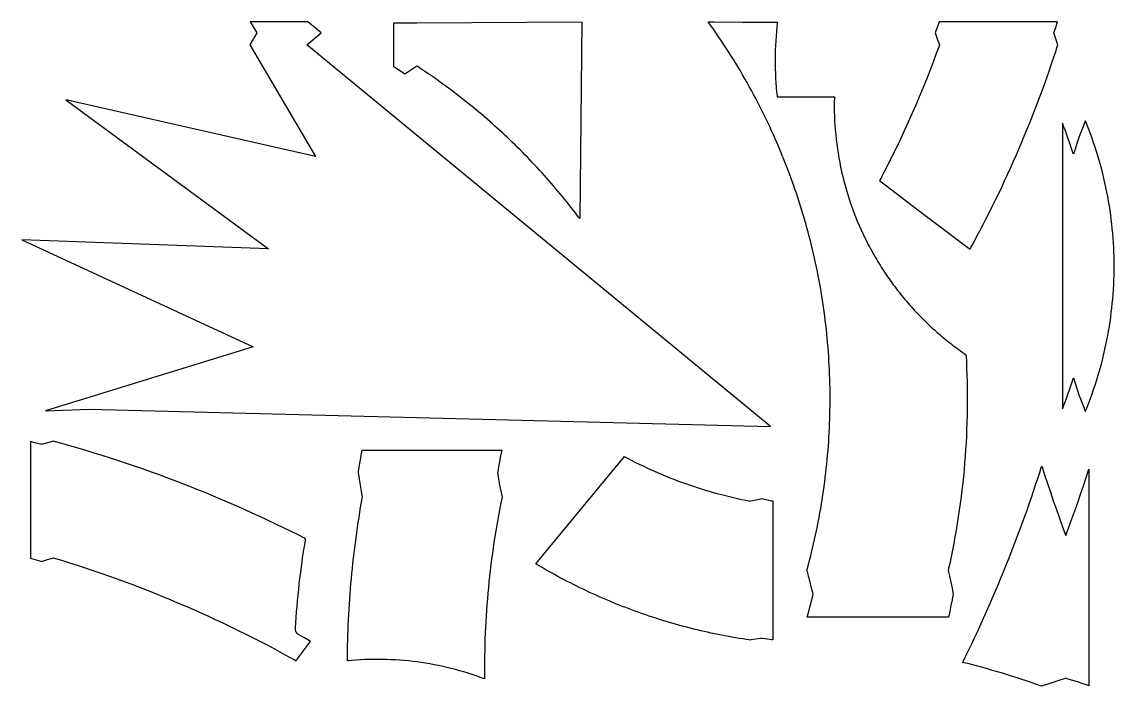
# Model space of a CAD drawing. Extents: x 0 to 1082, y 0 to 2376.
# Drawn here: x 2 to 1033, y 0 to 627 of the extents above; entities that cross this region are included whole.
import ezdxf

# ---------------------------------------------------------------- set-up
doc = ezdxf.new("R2010")
doc.units = 0
doc.header["$MEASUREMENT"] = 0
doc.layers.get('0').update_dxf_attribs({"true_color": 0xffffff})

msp = doc.modelspace()

# ---------------------------------------------------------------- linework, layer by layer
at = {"color": 0}
for p, q in [((217.95, 627.363), (224.079, 616.969)), ((272.367, 627.363), (217.95, 627.363)), ((284.987, 616.969), (272.367, 627.363)), ((353.407, 626.494), (363.915, 626.549)), ((353.407, 584.871), (353.407, 626.494)), ((363.857, 626.549), (375.246, 626.489)), ((363.915, 626.549), (363.857, 626.549)), ((375.246, 626.489), (375.25, 626.489)), ((375.25, 626.489), (530.849, 627.297)), ((530.849, 627.297), (528.842, 441.649)), ((530.849, 627.297), (530.849, 627.297)), ((650.814, 626.39), (650.189, 627.254)), ((650.189, 627.254), (655.632, 627.242)), ((652.674, 623.786), (650.814, 626.39)), ((655.132, 620.301), (652.674, 623.786)), ((657.565, 616.801), (655.132, 620.301)), ((655.632, 627.242), (682.847, 627.15)), ((682.847, 627.15), (710.061, 627.026)), ((710.061, 627.026), (715.504, 626.996)), ((715.011, 622.604), (714.581, 618.207)), ((715.374, 625.899), (715.011, 622.604)), ((715.504, 626.996), (715.374, 625.899)), ((866.226, 622.161), (864.632, 617.833)), ((867.801, 626.494), (866.226, 622.161)), ((868.114, 627.363), (867.801, 626.494)), ((979.878, 627.363), (868.114, 627.363)), ((976.772, 617.833), (978.194, 622.161)), ((978.194, 622.161), (979.6, 626.496)), ((979.6, 626.496), (979.878, 627.363)), ((224.079, 616.969), (217.393, 605.631)), ((271.219, 605.631), (284.987, 616.969)), ((659.972, 613.285), (657.565, 616.801)), ((662.356, 609.754), (659.972, 613.285)), ((664.711, 606.207), (662.356, 609.754)), ((713.91, 609.4), (713.671, 604.992)), ((714.214, 613.806), (713.91, 609.4)), ((714.581, 618.207), (714.214, 613.806)), ((864.632, 617.833), (864.311, 616.969)), ((864.311, 616.969), (864.661, 616.026)), ((864.661, 616.026), (866.399, 611.306)), ((866.399, 611.306), (868.114, 606.578)), ((976.485, 616.969), (976.772, 617.833)), ((976.799, 616.026), (976.485, 616.969)), ((978.349, 611.306), (976.799, 616.026)), ((979.878, 606.576), (978.349, 611.306)), ((217.393, 605.631), (279.517, 500.275)), ((708.793, 245.275), (271.219, 605.631)), ((667.043, 602.644), (664.711, 606.207)), ((669.347, 599.067), (667.043, 602.644)), ((671.628, 595.474), (669.347, 599.067)), ((713.493, 600.581), (713.381, 596.168)), ((713.671, 604.992), (713.493, 600.581)), ((867.714, 603.567), (865.458, 597.39)), ((868.453, 605.631), (867.714, 603.567)), ((868.114, 606.578), (868.453, 605.631)), ((976.097, 593.126), (978.157, 599.372)), ((978.157, 599.372), (979.679, 604.064)), ((979.679, 604.064), (980.181, 605.631)), ((980.181, 605.631), (979.878, 606.576)), ((673.881, 591.867), (671.628, 595.474)), ((676.11, 588.244), (673.881, 591.867)), ((678.311, 584.608), (676.11, 588.244)), ((713.381, 596.168), (713.331, 591.754)), ((713.331, 591.754), (713.344, 587.342)), ((862.392, 589.179), (859.251, 580.996)), ((865.458, 597.39), (862.392, 589.179)), ((974, 586.894), (976.097, 593.126)), ((354.285, 584.294), (353.407, 584.871)), ((358.65, 581.392), (354.285, 584.294)), ((362.992, 578.451), (358.65, 581.392)), ((363.857, 577.858), (362.992, 578.451)), ((364.799, 578.506), (363.857, 577.858)), ((369.532, 581.706), (364.799, 578.506)), ((374.293, 584.864), (369.532, 581.706)), ((375.25, 585.489), (374.293, 584.864)), ((375.943, 585.036), (375.25, 585.489)), ((378.018, 583.669), (375.943, 585.036)), ((380.775, 581.835), (378.018, 583.669)), ((383.522, 579.986), (380.775, 581.835)), ((386.258, 578.122), (383.522, 579.986)), ((388.983, 576.244), (386.258, 578.122)), ((680.488, 580.958), (678.311, 584.608)), ((682.637, 577.293), (680.488, 580.958)), ((713.344, 587.342), (713.421, 582.928)), ((713.421, 582.928), (713.563, 578.515)), ((713.563, 578.515), (713.765, 574.106)), ((859.251, 580.996), (856.039, 572.842)), ((969.692, 574.469), (971.864, 580.675)), ((971.864, 580.675), (974, 586.894)), ((391.697, 574.353), (388.983, 576.244)), ((394.401, 572.446), (391.697, 574.353)), ((397.094, 570.525), (394.401, 572.446)), ((399.776, 568.59), (397.094, 570.525)), ((402.447, 566.64), (399.776, 568.59)), ((684.761, 573.614), (682.637, 577.293)), ((686.858, 569.919), (684.761, 573.614)), ((688.931, 566.213), (686.858, 569.919)), ((713.765, 574.106), (714.033, 569.697)), ((714.033, 569.697), (714.364, 565.293)), ((856.039, 572.842), (852.756, 564.717)), ((965.236, 562.101), (967.483, 568.279)), ((967.483, 568.279), (969.692, 574.469)), ((405.107, 564.678), (402.447, 566.64)), ((407.756, 562.7), (405.107, 564.678)), ((410.393, 560.708), (407.756, 562.7)), ((413.018, 558.701), (410.393, 560.708)), ((415.633, 556.682), (413.018, 558.701)), ((690.975, 562.492), (688.931, 566.213)), ((692.994, 558.758), (690.975, 562.492)), ((694.986, 555.01), (692.994, 558.758)), ((714.364, 565.293), (714.758, 560.893)), ((714.758, 560.893), (715.094, 557.594)), ((715.094, 557.594), (715.217, 556.496)), ((852.756, 564.717), (849.399, 556.622)), ((962.953, 555.938), (965.236, 562.101)), ((279.517, 500.275), (43.7935, 553.856)), ((43.7935, 553.856), (235.2, 412.922)), ((418.237, 554.649), (415.633, 556.682)), ((420.829, 552.601), (418.237, 554.649)), ((423.41, 550.54), (420.829, 552.601)), ((425.979, 548.465), (423.41, 550.54)), ((428.537, 546.376), (425.979, 548.465)), ((696.953, 551.249), (694.986, 555.01)), ((698.892, 547.475), (696.953, 551.249)), ((700.804, 543.688), (698.892, 547.475)), ((715.217, 556.496), (769.244, 556.496)), ((769.154, 552.021), (769.132, 547.55)), ((769.132, 547.55), (769.181, 543.083)), ((769.214, 555.378), (769.154, 552.021)), ((769.244, 556.496), (769.214, 555.378)), ((845.971, 548.558), (842.472, 540.525)), ((849.399, 556.622), (845.971, 548.558)), ((958.276, 543.654), (960.633, 549.789)), ((960.633, 549.789), (962.953, 555.938)), ((431.083, 544.274), (428.537, 546.376)), ((433.618, 542.157), (431.083, 544.274)), ((436.14, 540.028), (433.618, 542.157)), ((438.651, 537.885), (436.14, 540.028)), ((441.151, 535.728), (438.651, 537.885)), ((702.69, 539.887), (700.804, 543.688)), ((704.55, 536.075), (702.69, 539.887)), ((769.181, 543.083), (769.3, 538.621)), ((769.3, 538.621), (769.489, 534.164)), ((842.472, 540.525), (838.901, 532.524)), ((953.453, 531.429), (955.883, 537.535)), ((955.883, 537.535), (958.276, 543.654)), ((443.639, 533.558), (441.151, 535.728)), ((446.114, 531.375), (443.639, 533.558)), ((448.578, 529.178), (446.114, 531.375)), ((451.029, 526.968), (448.578, 529.178)), ((453.468, 524.744), (451.029, 526.968)), ((706.383, 532.25), (704.55, 536.075)), ((708.189, 528.412), (706.383, 532.25)), ((709.968, 524.563), (708.189, 528.412)), ((769.489, 534.164), (769.746, 529.713)), ((769.746, 529.713), (770.074, 525.269)), ((838.901, 532.524), (835.261, 524.553)), ((950.986, 525.34), (953.453, 531.429)), ((984.786, 530.65), (984.422, 531.551)), ((984.422, 531.551), (984.422, 261.787)), ((985.86, 527.939), (984.786, 530.65)), ((987.257, 524.311), (985.86, 527.939)), ((1003.04, 526.063), (1001.56, 522.135)), ((1004.58, 529.974), (1003.04, 526.063)), ((1005.75, 532.896), (1004.58, 529.974)), ((1006.15, 533.867), (1005.75, 532.896)), ((1006.57, 532.847), (1006.15, 533.867)), ((1007.81, 529.778), (1006.57, 532.847)), ((1009.42, 525.671), (1007.81, 529.778)), ((455.896, 522.508), (453.468, 524.744)), ((458.311, 520.258), (455.896, 522.508)), ((460.714, 517.996), (458.311, 520.258)), ((463.104, 515.721), (460.714, 517.996)), ((465.482, 513.432), (463.104, 515.721)), ((711.719, 520.7), (709.968, 524.563)), ((713.444, 516.826), (711.719, 520.7)), ((715.143, 512.94), (713.444, 516.826)), ((770.074, 525.269), (770.469, 520.835)), ((770.469, 520.835), (770.935, 516.41)), ((770.935, 516.41), (771.469, 511.993)), ((831.549, 516.615), (827.765, 508.711)), ((835.261, 524.553), (831.549, 516.615)), ((945.943, 513.206), (948.482, 519.265)), ((948.482, 519.265), (950.986, 525.34)), ((988.617, 520.668), (987.257, 524.311)), ((989.935, 517.011), (988.617, 520.668)), ((991.215, 513.34), (989.935, 517.011)), ((1000.12, 518.189), (998.721, 514.228)), ((1001.56, 522.135), (1000.12, 518.189)), ((1010.97, 521.547), (1009.42, 525.671)), ((1012.47, 517.407), (1010.97, 521.547)), ((1013.92, 513.251), (1012.47, 517.407)), ((467.847, 511.131), (465.482, 513.432)), ((470.201, 508.817), (467.847, 511.131)), ((472.542, 506.489), (470.201, 508.817)), ((474.871, 504.15), (472.542, 506.489)), ((716.813, 509.043), (715.143, 512.94)), ((718.457, 505.135), (716.813, 509.043)), ((771.469, 511.993), (772.072, 507.586)), ((772.072, 507.586), (772.743, 503.192)), ((827.765, 508.711), (823.912, 500.839)), ((940.754, 501.132), (943.367, 507.161)), ((943.367, 507.161), (945.943, 513.206)), ((992.456, 509.657), (991.215, 513.34)), ((993.656, 505.958), (992.456, 509.657)), ((994.531, 503.176), (993.656, 505.958)), ((996.071, 506.257), (995.124, 503.251)), ((997.374, 510.25), (996.071, 506.257)), ((998.721, 514.228), (997.374, 510.25)), ((1015.32, 509.079), (1013.92, 513.251)), ((1016.67, 504.892), (1015.32, 509.079)), ((477.186, 501.797), (474.871, 504.15)), ((479.489, 499.432), (477.186, 501.797)), ((481.779, 497.053), (479.489, 499.432)), ((484.057, 494.662), (481.779, 497.053)), ((720.074, 501.214), (718.457, 505.135)), ((721.662, 497.282), (720.074, 501.214)), ((723.224, 493.339), (721.662, 497.282)), ((772.743, 503.192), (773.483, 498.81)), ((773.483, 498.81), (774.29, 494.439)), ((823.912, 500.839), (819.99, 493.001)), ((935.419, 489.122), (938.104, 495.119)), ((938.104, 495.119), (940.754, 501.132)), ((994.815, 502.247), (994.531, 503.176)), ((995.124, 503.251), (994.815, 502.247)), ((1017.97, 500.69), (1016.67, 504.892)), ((1019.21, 496.474), (1017.97, 500.69)), ((1020.4, 492.243), (1019.21, 496.474)), ((486.322, 492.26), (484.057, 494.662)), ((488.574, 489.844), (486.322, 492.26)), ((490.813, 487.417), (488.574, 489.844)), ((493.039, 484.976), (490.813, 487.417)), ((495.251, 482.524), (493.039, 484.976)), ((724.758, 489.385), (723.224, 493.339)), ((726.264, 485.421), (724.758, 489.385)), ((727.743, 481.446), (726.264, 485.421)), ((774.29, 494.439), (775.167, 490.083)), ((775.167, 490.083), (776.11, 485.742)), ((776.11, 485.742), (777.121, 481.414)), ((815.996, 485.197), (812.958, 479.367)), ((819.99, 493.001), (815.996, 485.197)), ((932.699, 483.142), (935.419, 489.122)), ((1021.54, 488), (1020.4, 492.243)), ((1022.63, 483.743), (1021.54, 488)), ((497.451, 480.06), (495.251, 482.524)), ((499.637, 477.582), (497.451, 480.06)), ((501.811, 475.093), (499.637, 477.582)), ((503.971, 472.592), (501.811, 475.093)), ((729.194, 477.46), (727.743, 481.446)), ((730.618, 473.463), (729.194, 477.46)), ((777.121, 481.414), (778.199, 477.104)), ((778.199, 477.104), (779.344, 472.81)), ((812.958, 479.367), (811.933, 477.429)), ((811.933, 477.429), (817.246, 473.356)), ((927.149, 471.228), (929.942, 477.176)), ((929.942, 477.176), (932.699, 483.142)), ((1023.67, 479.475), (1022.63, 483.743)), ((1024.65, 475.194), (1023.67, 479.475)), ((1025.59, 470.903), (1024.65, 475.194)), ((506.118, 470.078), (503.971, 472.592)), ((508.251, 467.553), (506.118, 470.078)), ((510.372, 465.015), (508.251, 467.553)), ((512.479, 462.467), (510.372, 465.015)), ((732.014, 469.457), (730.618, 473.463)), ((733.383, 465.44), (732.014, 469.457)), ((734.724, 461.414), (733.383, 465.44)), ((779.344, 472.81), (780.557, 468.535)), ((780.557, 468.535), (781.836, 464.276)), ((781.836, 464.276), (783.182, 460.037)), ((817.246, 473.356), (833.203, 461.161)), ((921.456, 459.382), (924.319, 465.297)), ((924.319, 465.297), (927.149, 471.228)), ((1026.47, 466.6), (1025.59, 470.903)), ((1027.29, 462.286), (1026.47, 466.6)), ((514.572, 459.906), (512.479, 462.467)), ((516.651, 457.332), (514.572, 459.906)), ((518.718, 454.747), (516.651, 457.332)), ((520.769, 452.151), (518.718, 454.747)), ((736.036, 457.376), (734.724, 461.414)), ((737.319, 453.331), (736.036, 457.376)), ((783.182, 460.037), (784.594, 455.819)), ((784.594, 455.819), (786.072, 451.622)), ((833.203, 461.161), (854.512, 444.949)), ((918.554, 453.483), (921.456, 459.382)), ((1028.07, 457.964), (1027.29, 462.286)), ((1028.79, 453.631), (1028.07, 457.964)), ((522.808, 449.543), (520.769, 452.151)), ((524.833, 446.924), (522.808, 449.543)), ((526.844, 444.292), (524.833, 446.924)), ((528.343, 442.311), (526.844, 444.292)), ((738.576, 449.275), (737.319, 453.331)), ((739.804, 445.21), (738.576, 449.275)), ((741.004, 441.136), (739.804, 445.21)), ((786.072, 451.622), (787.618, 447.446)), ((787.618, 447.446), (789.228, 443.292)), ((854.512, 444.949), (875.864, 428.79)), ((912.646, 441.74), (915.618, 447.603)), ((915.618, 447.603), (918.554, 453.483)), ((1029.46, 449.289), (1028.79, 453.631)), ((1030.07, 444.939), (1029.46, 449.289)), ((1030.63, 440.582), (1030.07, 444.939)), ((528.842, 441.649), (528.343, 442.311)), ((742.176, 437.053), (741.004, 441.136)), ((743.319, 432.96), (742.176, 437.053)), ((789.228, 443.292), (790.904, 439.161)), ((790.904, 439.161), (792.647, 435.054)), ((792.647, 435.054), (794.454, 430.972)), ((906.596, 430.065), (909.639, 435.893)), ((909.639, 435.893), (912.646, 441.74)), ((1031.14, 436.217), (1030.63, 440.582)), ((1031.6, 431.844), (1031.14, 436.217)), ((744.435, 428.858), (743.319, 432.96)), ((745.522, 424.749), (744.435, 428.858)), ((746.581, 420.631), (745.522, 424.749)), ((794.454, 430.972), (796.326, 426.917)), ((796.326, 426.917), (798.265, 422.886)), ((798.265, 422.886), (799.758, 419.881)), ((875.864, 428.79), (891.903, 416.706)), ((900.404, 418.461), (903.518, 424.254)), ((903.518, 424.254), (906.596, 430.065)), ((1032, 427.465), (1031.6, 431.844)), ((1032.35, 423.079), (1032, 427.465)), ((1032.65, 418.689), (1032.35, 423.079)), ((235.2, 412.922), (2.305, 421.424)), ((2.305, 421.424), (220.718, 320.369)), ((747.61, 416.503), (746.581, 420.631)), ((748.611, 412.368), (747.61, 416.503)), ((799.758, 419.881), (800.267, 418.885)), ((800.267, 418.885), (800.521, 418.386)), ((800.521, 418.386), (801.292, 416.894)), ((801.292, 416.894), (802.332, 414.914)), ((802.332, 414.914), (803.387, 412.942)), ((803.387, 412.942), (804.457, 410.979)), ((891.903, 416.706), (897.256, 412.686)), ((897.256, 412.686), (898.047, 414.128)), ((898.047, 414.128), (900.404, 418.461)), ((1032.89, 414.293), (1032.65, 418.689)), ((1033.08, 409.893), (1032.89, 414.293)), ((749.583, 408.225), (748.611, 412.368)), ((750.528, 404.074), (749.583, 408.225)), ((751.443, 399.914), (750.528, 404.074)), ((804.457, 410.979), (805.543, 409.026)), ((805.543, 409.026), (806.642, 407.082)), ((806.642, 407.082), (807.757, 405.147)), ((807.757, 405.147), (808.886, 403.224)), ((808.886, 403.224), (810.029, 401.308)), ((1033.21, 405.489), (1033.08, 409.893)), ((1033.3, 401.081), (1033.21, 405.489)), ((752.329, 395.747), (751.443, 399.914)), ((753.186, 391.574), (752.329, 395.747)), ((810.029, 401.308), (811.188, 399.403)), ((811.188, 399.403), (812.361, 397.507)), ((812.361, 397.507), (813.549, 395.621)), ((813.549, 395.621), (814.75, 393.744)), ((814.75, 393.744), (815.965, 391.878)), ((815.965, 391.878), (817.196, 390.022)), ((1033.21, 387.85), (1033.3, 392.258)), ((1033.32, 397.772), (1033.3, 401.081)), ((1033.3, 392.258), (1033.32, 395.567)), ((1033.32, 396.669), (1033.32, 397.772)), ((1033.32, 395.567), (1033.32, 396.669)), ((754.014, 387.392), (753.186, 391.574)), ((754.814, 383.203), (754.014, 387.392)), ((755.394, 380.056), (754.814, 383.203)), ((817.196, 390.022), (818.44, 388.176)), ((818.44, 388.176), (819.699, 386.34)), ((819.699, 386.34), (820.971, 384.515)), ((820.971, 384.515), (822.257, 382.7)), ((822.257, 382.7), (823.557, 380.896)), ((1032.89, 379.044), (1033.08, 383.446)), ((1033.08, 383.446), (1033.21, 387.85)), ((755.585, 379.007), (755.394, 380.056)), ((755.772, 377.957), (755.585, 379.007)), ((756.325, 374.806), (755.772, 377.957)), ((757.036, 370.6), (756.325, 374.806)), ((823.557, 380.896), (824.871, 379.101)), ((824.871, 379.101), (826.199, 377.318)), ((826.199, 377.318), (827.539, 375.546)), ((827.539, 375.546), (828.894, 373.783)), ((828.894, 373.783), (830.262, 372.032)), ((830.262, 372.032), (831.644, 370.292)), ((1032.35, 370.258), (1032.65, 374.649)), ((1032.65, 374.649), (1032.89, 379.044)), ((757.717, 366.392), (757.036, 370.6)), ((758.369, 362.181), (757.717, 366.392)), ((758.99, 357.967), (758.369, 362.181)), ((831.644, 370.292), (833.04, 368.563)), ((833.04, 368.563), (834.449, 366.844)), ((834.449, 366.844), (835.871, 365.136)), ((835.871, 365.136), (837.306, 363.44)), ((837.306, 363.44), (838.754, 361.756)), ((838.754, 361.756), (840.215, 360.083)), ((1031.14, 357.122), (1031.6, 361.494)), ((1031.6, 361.494), (1032, 365.874)), ((1032, 365.874), (1032.35, 370.258)), ((759.583, 353.75), (758.99, 357.967)), ((760.146, 349.529), (759.583, 353.75)), ((840.215, 360.083), (841.689, 358.421)), ((841.689, 358.421), (843.176, 356.771)), ((843.176, 356.771), (844.676, 355.132)), ((844.676, 355.132), (846.189, 353.504)), ((846.189, 353.504), (847.715, 351.889)), ((847.715, 351.889), (849.253, 350.286)), ((1030.07, 348.399), (1030.63, 352.757)), ((1030.63, 352.757), (1031.14, 357.122)), ((760.678, 345.307), (760.146, 349.529)), ((761.181, 341.082), (760.678, 345.307)), ((761.654, 336.856), (761.181, 341.082)), ((849.253, 350.286), (850.804, 348.694)), ((850.804, 348.694), (852.367, 347.114)), ((852.367, 347.114), (853.943, 345.547)), ((853.943, 345.547), (855.531, 343.992)), ((855.531, 343.992), (857.132, 342.449)), ((857.132, 342.449), (858.744, 340.917)), ((858.744, 340.917), (860.369, 339.399)), ((1028.79, 339.707), (1029.46, 344.049)), ((1029.46, 344.049), (1030.07, 348.399)), ((762.099, 332.626), (761.654, 336.856)), ((762.512, 328.396), (762.099, 332.626)), ((860.369, 339.399), (862.007, 337.892)), ((862.007, 337.892), (863.656, 336.399)), ((863.656, 336.399), (865.317, 334.917)), ((865.317, 334.917), (866.989, 333.449)), ((866.989, 333.449), (868.675, 331.993)), ((868.675, 331.993), (870.371, 330.55)), ((870.371, 330.55), (872.079, 329.121)), ((1026.47, 326.739), (1027.29, 331.051)), ((1027.29, 331.051), (1028.07, 335.375)), ((1028.07, 335.375), (1028.79, 339.707)), ((220.718, 320.369), (24.6079, 259.879)), ((762.897, 324.162), (762.512, 328.396)), ((763.251, 319.928), (762.897, 324.162)), ((763.576, 315.692), (763.251, 319.928)), ((872.079, 329.121), (873.8, 327.703)), ((873.8, 327.703), (875.531, 326.299)), ((875.531, 326.299), (877.274, 324.908)), ((877.274, 324.908), (879.029, 323.531)), ((879.029, 323.531), (880.794, 322.167)), ((880.794, 322.167), (882.572, 320.815)), ((882.572, 320.815), (884.36, 319.478)), ((1024.65, 318.144), (1025.59, 322.436)), ((1025.59, 322.436), (1026.47, 326.739)), ((763.872, 311.456), (763.576, 315.692)), ((764.137, 307.217), (763.872, 311.456)), ((884.36, 319.478), (886.16, 318.153)), ((886.16, 318.153), (887.971, 316.843)), ((887.971, 316.843), (889.793, 315.546)), ((889.793, 315.546), (891.625, 314.263)), ((891.625, 314.263), (893.007, 313.308)), ((893.007, 313.308), (893.469, 312.993)), ((893.469, 312.993), (893.56, 311.394)), ((893.56, 311.394), (893.804, 306.594)), ((1021.54, 305.339), (1022.63, 309.594)), ((1022.63, 309.594), (1023.67, 313.864)), ((1023.67, 313.864), (1024.65, 318.144)), ((764.374, 302.978), (764.137, 307.217)), ((764.581, 298.737), (764.374, 302.978)), ((893.804, 306.594), (894.083, 300.194)), ((894.083, 300.194), (894.306, 293.794)), ((1019.21, 296.865), (1020.4, 301.094)), ((1020.4, 301.094), (1021.54, 305.339)), ((764.757, 294.497), (764.581, 298.737)), ((764.906, 290.256), (764.757, 294.497)), ((765.022, 286.014), (764.906, 290.256)), ((894.306, 293.794), (894.474, 287.394)), ((993.656, 287.379), (994.531, 290.161)), ((994.531, 290.161), (994.815, 291.09)), ((994.815, 291.09), (995.124, 290.086)), ((995.124, 290.086), (996.071, 287.082)), ((1016.67, 288.446), (1017.97, 292.649)), ((1017.97, 292.649), (1019.21, 296.865)), ((765.111, 281.772), (765.022, 286.014)), ((765.169, 277.531), (765.111, 281.772)), ((894.474, 287.394), (894.586, 280.994)), ((894.586, 280.994), (894.643, 274.594)), ((989.935, 276.326), (991.215, 279.997)), ((991.215, 279.997), (992.456, 283.682)), ((992.456, 283.682), (993.656, 287.379)), ((996.071, 287.082), (997.374, 283.089)), ((997.374, 283.089), (998.721, 279.111)), ((998.721, 279.111), (1000.12, 275.149)), ((1012.47, 275.931), (1013.92, 280.088)), ((1013.92, 280.088), (1015.32, 284.26)), ((1015.32, 284.26), (1016.67, 288.446)), ((765.168, 264.806), (765.199, 269.047)), ((765.199, 273.289), (765.169, 277.531)), ((765.199, 269.047), (765.199, 273.289)), ((894.644, 268.196), (894.59, 261.799)), ((894.643, 274.594), (894.644, 268.196)), ((985.86, 265.4), (987.257, 269.028)), ((987.257, 269.028), (988.617, 272.669)), ((988.617, 272.669), (989.935, 276.326)), ((1000.12, 275.149), (1001.56, 271.204)), ((1001.56, 271.204), (1003.04, 267.276)), ((1009.42, 267.667), (1010.97, 271.79)), ((1010.97, 271.79), (1012.47, 275.931)), ((24.6079, 259.879), (65.8054, 261.715)), ((65.8054, 261.715), (708.793, 245.275)), ((765.019, 256.325), (765.108, 260.565)), ((765.108, 260.565), (765.168, 264.806)), ((894.59, 261.799), (894.481, 255.403)), ((984.422, 261.787), (984.786, 262.688)), ((984.786, 262.688), (985.86, 265.4)), ((1003.04, 267.276), (1004.58, 263.365)), ((1004.58, 263.365), (1005.75, 260.443)), ((1005.75, 260.443), (1006.15, 259.472)), ((1006.15, 259.472), (1006.57, 260.492)), ((1006.57, 260.492), (1007.81, 263.561)), ((1007.81, 263.561), (1009.42, 267.667)), ((764.574, 243.611), (764.751, 247.849)), ((764.751, 247.849), (764.9, 252.086)), ((764.9, 252.086), (765.019, 256.325)), ((894.315, 249.01), (894.096, 242.618)), ((894.481, 255.403), (894.315, 249.01)), ((764.131, 235.142), (764.367, 239.376)), ((764.367, 239.376), (764.574, 243.611)), ((894.096, 242.618), (893.819, 236.229)), ((11.4277, 230.828), (10.5606, 231.067)), ((10.5606, 231.067), (10.5606, 120.919)), ((15.7606, 229.624), (11.4277, 230.828)), ((20.0892, 228.404), (15.7606, 229.624)), ((20.9543, 228.157), (20.0892, 228.404)), ((21.8979, 228.426), (20.9543, 228.157)), ((26.6199, 229.756), (21.8979, 228.426)), ((31.3467, 231.067), (26.6199, 229.756)), ((32.2929, 231.326), (31.3467, 231.067)), ((34.2193, 230.797), (32.2929, 231.326)), ((39.9921, 229.188), (34.2193, 230.797)), ((47.6765, 227), (39.9921, 229.188)), ((55.3458, 224.763), (47.6765, 227)), ((763.568, 226.679), (763.864, 230.91)), ((763.864, 230.91), (764.131, 235.142)), ((893.489, 229.844), (893.103, 223.462)), ((893.819, 236.229), (893.489, 229.844)), ((62.9997, 222.478), (55.3458, 224.763)), ((70.6381, 220.146), (62.9997, 222.478)), ((78.2604, 217.764), (70.6381, 220.146)), ((85.8669, 215.335), (78.2604, 217.764)), ((321.729, 212.111), (322.635, 217.542)), ((322.635, 217.542), (323.335, 221.611)), ((323.335, 221.611), (323.574, 222.967)), ((323.574, 222.967), (455.344, 222.967)), ((454.249, 217.544), (453.19, 212.114)), ((455.067, 221.611), (454.249, 217.544)), ((455.344, 222.967), (455.067, 221.611)), ((487.537, 115.388), (571.069, 216.819)), ((571.069, 216.819), (571.94, 216.354)), ((762.503, 214), (762.887, 218.225)), ((762.887, 218.225), (763.243, 222.451)), ((763.243, 222.451), (763.568, 226.679)), ((892.661, 217.085), (892.164, 210.71)), ((893.103, 223.462), (892.661, 217.085)), ((93.4571, 212.858), (85.8669, 215.335)), ((101.031, 210.333), (93.4571, 212.858)), ((108.588, 207.76), (101.031, 210.333)), ((116.128, 205.139), (108.588, 207.76)), ((320.219, 202.594), (320.854, 206.675)), ((320.854, 206.675), (321.729, 212.111)), ((452.171, 206.678), (451.428, 202.596)), ((453.19, 212.114), (452.171, 206.678)), ((571.94, 216.354), (574.558, 214.974)), ((574.558, 214.974), (578.064, 213.161)), ((578.064, 213.161), (581.585, 211.383)), ((581.585, 211.383), (585.122, 209.638)), ((585.122, 209.638), (588.674, 207.926)), ((588.674, 207.926), (592.242, 206.249)), ((592.242, 206.249), (595.822, 204.606)), ((761.646, 205.56), (762.09, 209.779)), ((762.09, 209.779), (762.503, 214)), ((892.164, 210.71), (891.611, 204.34)), ((963.1, 201.917), (964.531, 206.385)), ((964.531, 206.385), (965.003, 207.875)), ((965.003, 207.875), (965.657, 205.81)), ((123.651, 202.471), (116.128, 205.139)), ((131.156, 199.754), (123.651, 202.471)), ((138.644, 196.99), (131.156, 199.754)), ((146.114, 194.181), (138.644, 196.99)), ((320.013, 201.233), (320.219, 202.594)), ((320.228, 199.814), (320.013, 201.233)), ((320.892, 195.556), (320.228, 199.814)), ((451.428, 202.596), (451.188, 201.233)), ((451.188, 201.233), (451.439, 199.813)), ((451.439, 199.813), (452.214, 195.553)), ((595.822, 204.606), (599.419, 202.996)), ((599.419, 202.996), (603.031, 201.421)), ((603.031, 201.421), (606.656, 199.879)), ((606.656, 199.879), (610.293, 198.372)), ((610.293, 198.372), (613.946, 196.9)), ((613.946, 196.9), (617.611, 195.461)), ((760.14, 192.919), (760.672, 197.129)), ((760.672, 197.129), (761.174, 201.343)), ((761.174, 201.343), (761.646, 205.56)), ((891.004, 197.976), (890.342, 191.617)), ((891.611, 204.34), (891.004, 197.976)), ((959.208, 190.028), (961.168, 195.968)), ((961.168, 195.968), (963.1, 201.917)), ((965.657, 205.81), (967.649, 199.618)), ((967.649, 199.618), (970.349, 191.379)), ((1004.27, 189.161), (1006.87, 197.025)), ((1006.87, 197.025), (1008.78, 202.933)), ((1008.78, 202.933), (1009.41, 204.906)), ((1009.41, 204.906), (1009.41, 0.3388)), ((153.567, 191.322), (146.114, 194.181)), ((161, 188.417), (153.567, 191.322)), ((168.415, 185.464), (161, 188.417)), ((321.807, 189.883), (320.892, 195.556)), ((322.756, 184.217), (321.807, 189.883)), ((452.214, 195.553), (453.282, 189.879)), ((453.282, 189.879), (454.39, 184.214)), ((617.611, 195.461), (621.29, 194.058)), ((621.29, 194.058), (624.982, 192.689)), ((624.982, 192.689), (628.686, 191.356)), ((628.686, 191.356), (632.403, 190.056)), ((632.403, 190.056), (636.131, 188.792)), ((636.131, 188.792), (639.871, 187.563)), ((639.871, 187.563), (643.624, 186.368)), ((643.624, 186.368), (647.387, 185.208)), ((758.989, 184.508), (759.579, 188.712)), ((759.579, 188.712), (760.14, 192.919)), ((890.342, 191.617), (889.625, 185.264)), ((957.221, 184.099), (959.208, 190.028)), ((970.349, 191.379), (973.101, 183.158)), ((1001.63, 181.314), (1004.27, 189.161)), ((175.811, 182.464), (168.415, 185.464)), ((183.189, 179.417), (175.811, 182.464)), ((190.547, 176.324), (183.189, 179.417)), ((197.886, 173.183), (190.547, 176.324)), ((323.49, 179.971), (322.756, 184.217)), ((322.904, 173.767), (323.528, 177.36)), ((323.74, 178.557), (323.49, 179.971)), ((323.528, 177.36), (323.74, 178.557)), ((454.39, 184.214), (455.247, 179.969)), ((455.267, 177.233), (454.463, 173.261)), ((455.247, 179.969), (455.54, 178.557)), ((455.54, 178.557), (455.267, 177.233)), ((647.387, 185.208), (651.161, 184.085)), ((651.161, 184.085), (654.947, 182.996)), ((654.947, 182.996), (658.743, 181.943)), ((658.743, 181.943), (662.55, 180.925)), ((662.55, 180.925), (666.367, 179.943)), ((666.367, 179.943), (670.193, 178.997)), ((670.193, 178.997), (674.029, 178.086)), ((674.029, 178.086), (677.875, 177.212)), ((677.875, 177.212), (681.729, 176.374)), ((681.729, 176.374), (685.593, 175.571)), ((685.593, 175.571), (688.496, 174.99)), ((690.412, 174.986), (695.143, 175.94)), ((695.143, 175.94), (699.861, 176.947)), ((699.861, 176.947), (700.804, 177.156)), ((700.804, 177.156), (701.668, 176.964)), ((701.668, 176.964), (705.994, 176.039)), ((705.994, 176.039), (710.329, 175.157)), ((757.04, 171.918), (757.719, 176.111)), ((757.719, 176.111), (758.368, 180.308)), ((758.368, 180.308), (758.989, 184.508)), ((888.853, 178.917), (888.025, 172.575)), ((889.625, 185.264), (888.853, 178.917)), ((953.163, 172.268), (955.206, 178.178)), ((955.206, 178.178), (957.221, 184.099)), ((973.101, 183.158), (975.91, 174.956)), ((998.939, 173.483), (1001.63, 181.314)), ((205.206, 169.997), (197.886, 173.183)), ((212.504, 166.763), (205.206, 169.997)), ((219.783, 163.483), (212.504, 166.763)), ((321.31, 164.176), (322.094, 168.974)), ((322.094, 168.974), (322.904, 173.767)), ((453.421, 167.96), (452.417, 162.653)), ((454.463, 173.261), (453.421, 167.96)), ((688.496, 174.99), (689.465, 174.804)), ((689.465, 174.804), (690.412, 174.986)), ((710.329, 175.157), (711.197, 174.987)), ((711.197, 174.987), (711.197, 43.6775)), ((755.596, 163.544), (756.333, 167.729)), ((756.333, 167.729), (757.04, 171.918)), ((887.142, 166.24), (886.204, 159.913)), ((888.025, 172.575), (887.142, 166.24)), ((948.992, 160.479), (951.092, 166.369)), ((951.092, 166.369), (953.163, 172.268)), ((975.91, 174.956), (978.772, 166.772)), ((978.772, 166.772), (981.688, 158.607)), ((993.408, 157.874), (996.199, 165.671)), ((996.199, 165.671), (998.939, 173.483)), ((227.043, 160.156), (219.783, 163.483)), ((234.282, 156.783), (227.043, 160.156)), ((241.499, 153.364), (234.282, 156.783)), ((319.815, 154.572), (320.55, 159.376)), ((320.55, 159.376), (321.31, 164.176)), ((451.447, 157.339), (450.514, 152.021)), ((452.417, 162.653), (451.447, 157.339)), ((753.207, 151.017), (754.032, 155.189)), ((754.032, 155.189), (754.828, 159.364)), ((754.828, 159.364), (755.596, 163.544)), ((886.204, 159.913), (885.213, 153.593)), ((946.865, 154.6), (948.992, 160.479)), ((981.688, 158.607), (984.657, 150.461)), ((990.568, 150.096), (993.408, 157.874)), ((248.696, 149.899), (241.499, 153.364)), ((255.871, 146.386), (248.696, 149.899)), ((263.025, 142.829), (255.871, 146.386)), ((317.764, 140.14), (318.422, 144.954)), ((318.422, 144.954), (319.107, 149.764)), ((319.107, 149.764), (319.815, 154.572)), ((449.617, 146.696), (448.757, 141.365)), ((450.514, 152.021), (449.617, 146.696)), ((751.467, 142.689), (752.351, 146.85)), ((752.351, 146.85), (753.207, 151.017)), ((884.164, 147.281), (883.063, 140.976)), ((885.213, 153.593), (884.164, 147.281)), ((942.528, 142.874), (944.71, 148.732)), ((944.71, 148.732), (946.865, 154.6)), ((984.657, 150.461), (986.918, 144.364)), ((986.918, 144.364), (987.681, 142.335)), ((988.408, 144.274), (990.568, 150.096)), ((268.378, 140.132), (263.025, 142.829)), ((270.157, 139.225), (268.378, 140.132)), ((269.29, 133.933), (269.936, 137.903)), ((269.936, 137.903), (270.157, 139.225)), ((316.522, 130.502), (317.131, 135.322)), ((317.131, 135.322), (317.764, 140.14)), ((447.932, 136.031), (447.143, 130.691)), ((448.757, 141.365), (447.932, 136.031)), ((748.637, 130.234), (749.611, 134.38)), ((749.611, 134.38), (750.554, 138.532)), ((750.554, 138.532), (751.467, 142.689)), ((881.904, 134.681), (880.693, 128.394)), ((883.063, 140.976), (881.904, 134.681)), ((938.079, 131.188), (940.317, 137.025)), ((940.317, 137.025), (942.528, 142.874)), ((987.681, 142.335), (988.408, 144.274)), ((267.662, 123.332), (268.458, 128.635)), ((268.458, 128.635), (269.29, 133.933)), ((315.382, 120.853), (315.94, 125.679)), ((315.94, 125.679), (316.522, 130.502)), ((446.392, 125.346), (445.676, 119.996)), ((447.143, 130.691), (446.392, 125.346)), ((746.606, 121.959), (747.636, 126.094)), ((747.636, 126.094), (748.637, 130.234)), ((880.693, 128.394), (879.426, 122.116)), ((933.521, 119.546), (935.814, 125.362)), ((935.814, 125.362), (938.079, 131.188)), ((10.5606, 120.919), (11.428, 120.656)), ((11.428, 120.656), (15.7611, 119.331)), ((15.7611, 119.331), (20.0893, 117.989)), ((20.0893, 117.989), (20.9543, 117.718)), ((20.9543, 117.718), (21.8976, 118.013)), ((21.8976, 118.013), (26.619, 119.476)), ((26.619, 119.476), (31.3465, 120.919)), ((31.3465, 120.919), (32.2929, 121.204)), ((32.2929, 121.204), (34.1578, 120.642)), ((34.1578, 120.642), (39.7449, 118.928)), ((39.7449, 118.928), (47.18, 116.601)), ((47.18, 116.601), (54.5979, 114.224)), ((54.5979, 114.224), (61.9988, 111.798)), ((266.178, 112.712), (266.903, 118.024)), ((266.903, 118.024), (267.662, 123.332)), ((314.343, 111.193), (314.85, 116.024)), ((314.85, 116.024), (315.382, 120.853)), ((444.996, 114.642), (444.353, 109.284)), ((445.676, 119.996), (444.996, 114.642)), ((488.264, 114.955), (487.537, 115.388)), ((490.446, 113.664), (488.264, 114.955)), ((493.364, 111.958), (490.446, 113.664)), ((743.619, 110.618), (744.456, 113.707)), ((744.456, 113.707), (745.546, 117.83)), ((745.546, 117.83), (746.606, 121.959)), ((878.104, 115.848), (877.078, 111.153)), ((879.426, 122.116), (878.104, 115.848)), ((928.851, 107.949), (931.2, 113.742)), ((931.2, 113.742), (933.521, 119.546)), ((61.9988, 111.798), (69.3818, 109.322)), ((69.3818, 109.322), (76.7471, 106.796)), ((76.7471, 106.796), (84.0943, 104.221)), ((84.0943, 104.221), (91.4231, 101.597)), ((264.838, 102.073), (265.49, 107.395)), ((265.49, 107.395), (266.178, 112.712)), ((313.406, 101.523), (313.862, 106.359)), ((313.862, 106.359), (314.343, 111.193)), ((443.746, 103.922), (443.175, 98.5562)), ((444.353, 109.284), (443.746, 103.922)), ((496.29, 110.27), (493.364, 111.958)), ((499.228, 108.601), (496.29, 110.27)), ((502.174, 106.951), (499.228, 108.601)), ((505.129, 105.319), (502.174, 106.951)), ((508.094, 103.706), (505.129, 105.319)), ((511.068, 102.111), (508.094, 103.706)), ((743.336, 109.59), (743.619, 110.618)), ((743.725, 108.18), (743.336, 109.59)), ((744.864, 103.942), (743.725, 108.18)), ((746.336, 98.2796), (744.864, 103.942)), ((877.078, 111.153), (876.728, 109.59)), ((876.728, 109.59), (877.044, 108.178)), ((877.044, 108.178), (877.974, 103.935)), ((877.974, 103.935), (879.176, 98.2701)), ((926.476, 102.167), (928.851, 107.949)), ((91.4231, 101.597), (98.7335, 98.9232)), ((98.7335, 98.9232), (106.025, 96.2006)), ((106.025, 96.2006), (113.297, 93.4289)), ((113.297, 93.4289), (120.551, 90.6081)), ((263.639, 91.4175), (264.219, 96.7472)), ((264.219, 96.7472), (264.838, 102.073)), ((312.569, 91.8433), (312.975, 96.6843)), ((312.975, 96.6843), (313.406, 101.523)), ((442.64, 93.1867), (442.143, 87.8133)), ((443.175, 98.5562), (442.64, 93.1867)), ((514.051, 100.535), (511.068, 102.111)), ((517.044, 98.9779), (514.051, 100.535)), ((520.044, 97.4393), (517.044, 98.9779)), ((523.054, 95.9194), (520.044, 97.4393)), ((526.074, 94.4185), (523.054, 95.9194)), ((529.1, 92.9364), (526.074, 94.4185)), ((532.136, 91.4731), (529.1, 92.9364)), ((747.756, 92.6031), (746.336, 98.2796)), ((879.176, 98.2701), (880.333, 92.5961)), ((921.642, 90.6363), (924.072, 96.3958)), ((924.072, 96.3958), (926.476, 102.167)), ((120.551, 90.6081), (127.784, 87.7387)), ((127.784, 87.7387), (134.998, 84.8206)), ((134.998, 84.8206), (142.192, 81.8538)), ((262.583, 80.7465), (263.093, 86.0837)), ((263.093, 86.0837), (263.639, 91.4175)), ((311.835, 82.1554), (312.189, 87.0004)), ((312.189, 87.0004), (312.569, 91.8433)), ((442.143, 87.8133), (441.682, 82.4368)), ((535.181, 90.0286), (532.136, 91.4731)), ((538.233, 88.6031), (535.181, 90.0286)), ((541.293, 87.1967), (538.233, 88.6031)), ((544.363, 85.809), (541.293, 87.1967)), ((547.439, 84.4406), (544.363, 85.809)), ((550.525, 83.091), (547.439, 84.4406)), ((553.617, 81.7607), (550.525, 83.091)), ((748.785, 88.3372), (747.756, 92.6031)), ((747.814, 81.4611), (748.799, 85.5486)), ((749.119, 86.9132), (748.785, 88.3372)), ((748.799, 85.5486), (749.119, 86.9132)), ((880.333, 92.5961), (881.174, 88.3351)), ((881.185, 85.5508), (880.381, 81.4675)), ((881.174, 88.3351), (881.446, 86.9132)), ((881.446, 86.9132), (881.185, 85.5508)), ((916.699, 79.1519), (919.183, 84.8882)), ((919.183, 84.8882), (921.642, 90.6363)), ((142.192, 81.8538), (149.365, 78.8386)), ((149.365, 78.8386), (156.518, 75.775)), ((156.518, 75.775), (163.65, 72.6629)), ((163.65, 72.6629), (170.761, 69.5031)), ((261.672, 70.0617), (262.11, 75.4058)), ((262.11, 75.4058), (262.583, 80.7465)), ((310.924, 67.6094), (311.201, 72.4599)), ((311.201, 72.4599), (311.506, 77.3086)), ((311.506, 77.3086), (311.835, 82.1554)), ((441.256, 77.0574), (440.867, 71.6747)), ((441.682, 82.4368), (441.256, 77.0574)), ((556.718, 80.4492), (553.617, 81.7607)), ((559.826, 79.1571), (556.718, 80.4492)), ((562.943, 77.8842), (559.826, 79.1571)), ((566.067, 76.6304), (562.943, 77.8842)), ((569.197, 75.3958), (566.067, 76.6304)), ((572.336, 74.1808), (569.197, 75.3958)), ((575.481, 72.9849), (572.336, 74.1808)), ((578.635, 71.8082), (575.481, 72.9849)), ((745.051, 70.5946), (746.457, 76.0215)), ((746.457, 76.0215), (747.814, 81.4611)), ((879.275, 76.03), (878.126, 70.6011)), ((880.381, 81.4675), (879.275, 76.03)), ((911.646, 67.714), (914.186, 73.4271)), ((914.186, 73.4271), (916.699, 79.1519)), ((170.761, 69.5031), (177.851, 66.2947)), ((177.851, 66.2947), (184.919, 63.0386)), ((184.919, 63.0386), (191.965, 59.7346)), ((260.904, 59.3642), (261.271, 64.7144)), ((261.271, 64.7144), (261.672, 70.0617)), ((310.443, 57.9036), (310.671, 62.7574)), ((310.671, 62.7574), (310.924, 67.6094)), ((440.515, 66.2894), (440.199, 60.9015)), ((440.867, 71.6747), (440.515, 66.2894)), ((581.794, 70.6511), (578.635, 71.8082)), ((584.961, 69.5131), (581.794, 70.6511)), ((588.135, 68.3947), (584.961, 69.5131)), ((591.315, 67.2958), (588.135, 68.3947)), ((594.503, 66.2164), (591.315, 67.2958)), ((597.697, 65.1565), (594.503, 66.2164)), ((600.897, 64.1164), (597.697, 65.1565)), ((604.106, 63.0956), (600.897, 64.1164)), ((607.318, 62.0944), (604.106, 63.0956)), ((610.537, 61.1129), (607.318, 62.0944)), ((743.596, 65.1808), (743.967, 66.5325)), ((876.939, 65.1808), (743.596, 65.1808)), ((743.967, 66.5325), (745.051, 70.5946)), ((877.242, 66.5347), (876.939, 65.1808)), ((878.126, 70.6011), (877.242, 66.5347)), ((906.485, 56.3238), (909.079, 62.0128)), ((909.079, 62.0128), (911.646, 67.714)), ((191.965, 59.7346), (198.99, 56.3828)), ((198.99, 56.3828), (205.993, 52.9833)), ((205.993, 52.9833), (212.972, 49.5363)), ((260.565, 53.61), (260.569, 53.9113)), ((260.585, 53.2107), (260.565, 53.61)), ((260.569, 53.9113), (260.575, 54.0113)), ((260.575, 54.0113), (260.653, 55.3499)), ((260.632, 52.8147), (260.585, 53.2107)), ((260.707, 52.4232), (260.632, 52.8147)), ((260.653, 55.3499), (260.904, 59.3642)), ((260.808, 52.0382), (260.707, 52.4232)), ((260.938, 51.6608), (260.808, 52.0382)), ((261.093, 51.2925), (260.938, 51.6608)), ((310.064, 48.1922), (310.24, 53.0486)), ((310.24, 53.0486), (310.443, 57.9036)), ((439.919, 55.5113), (439.676, 50.1189)), ((440.199, 60.9015), (439.919, 55.5113)), ((613.764, 60.1511), (610.537, 61.1129)), ((616.996, 59.2092), (613.764, 60.1511)), ((620.235, 58.2869), (616.996, 59.2092)), ((623.478, 57.3843), (620.235, 58.2869)), ((626.728, 56.5018), (623.478, 57.3843)), ((629.983, 55.6389), (626.728, 56.5018)), ((633.244, 54.7958), (629.983, 55.6389)), ((636.512, 53.9729), (633.244, 54.7958)), ((639.785, 53.1697), (636.512, 53.9729)), ((643.063, 52.3867), (639.785, 53.1697)), ((646.344, 51.6235), (643.063, 52.3867)), ((649.633, 50.8804), (646.344, 51.6235)), ((903.864, 50.6465), (906.485, 56.3238)), ((212.972, 49.5363), (219.929, 46.0417)), ((219.929, 46.0417), (226.864, 42.5)), ((226.864, 42.5), (233.775, 38.911)), ((261.226, 51.0224), (261.093, 51.2925)), ((261.275, 50.9347), (261.226, 51.0224)), ((261.324, 50.8469), (261.275, 50.9347)), ((261.482, 50.5907), (261.324, 50.8469)), ((261.711, 50.2635), (261.482, 50.5907)), ((261.963, 49.954), (261.711, 50.2635)), ((262.235, 49.6632), (261.963, 49.954)), ((262.528, 49.3921), (262.235, 49.6632)), ((262.839, 49.1421), (262.528, 49.3921)), ((263.167, 48.914), (262.839, 49.1421)), ((263.424, 48.7572), (263.167, 48.914)), ((263.511, 48.709), (263.424, 48.7572)), ((264.456, 48.1921), (263.511, 48.709)), ((269.168, 45.5915), (264.456, 48.1921)), ((273.869, 42.9706), (269.168, 45.5915)), ((270.44, 36.5517), (274.411, 41.9075)), ((274.807, 42.4432), (273.869, 42.9706)), ((274.411, 41.9075), (274.807, 42.4432)), ((309.786, 38.4761), (309.912, 43.3346)), ((309.912, 43.3346), (310.064, 48.1922)), ((439.469, 44.7244), (439.3, 39.3282)), ((439.676, 50.1189), (439.469, 44.7244)), ((652.926, 50.1574), (649.633, 50.8804)), ((656.225, 49.4544), (652.926, 50.1574)), ((659.528, 48.7717), (656.225, 49.4544)), ((662.836, 48.1092), (659.528, 48.7717)), ((666.149, 47.4668), (662.836, 48.1092)), ((669.467, 46.8446), (666.149, 47.4668)), ((672.789, 46.2428), (669.467, 46.8446)), ((676.115, 45.6613), (672.789, 46.2428)), ((679.447, 45.0999), (676.115, 45.6613)), ((682.782, 44.559), (679.447, 45.0999)), ((686.122, 44.0386), (682.782, 44.559)), ((688.629, 43.6608), (686.122, 44.0386)), ((689.465, 43.5385), (688.629, 43.6608)), ((690.411, 43.6771), (689.465, 43.5385)), ((695.139, 44.3993), (690.411, 43.6771)), ((699.861, 45.1615), (695.139, 44.3993)), ((700.804, 45.3197), (699.861, 45.1615)), ((701.668, 45.1744), (700.804, 45.3197)), ((705.997, 44.4738), (701.668, 45.1744)), ((710.331, 43.806), (705.997, 44.4738)), ((711.197, 43.6775), (710.331, 43.806)), ((898.539, 39.3287), (901.215, 44.9815)), ((901.215, 44.9815), (903.864, 50.6465)), ((233.775, 38.911), (240.662, 35.2747)), ((240.662, 35.2747), (247.525, 31.5914)), ((247.525, 31.5914), (254.365, 27.8611)), ((266.092, 30.6922), (269.683, 35.5319)), ((269.683, 35.5319), (270.043, 36.0161)), ((270.043, 36.0161), (270.44, 36.5517)), ((309.611, 28.7557), (309.686, 33.6164)), ((309.686, 33.6164), (309.786, 38.4761)), ((439.165, 33.9301), (439.069, 28.5308)), ((439.3, 39.3282), (439.165, 33.9301)), ((893.108, 28.0606), (895.838, 33.6883)), ((895.838, 33.6883), (898.539, 39.3287)), ((254.365, 27.8611), (259.481, 25.0343)), ((259.481, 25.0343), (261.181, 24.0842)), ((261.181, 24.0842), (261.56, 24.5944)), ((261.56, 24.5944), (265.353, 29.6979)), ((265.353, 29.6979), (265.732, 30.2083)), ((265.732, 30.2083), (266.092, 30.6922)), ((309.561, 23.8942), (309.571, 25.1096)), ((310.59, 23.9961), (309.561, 23.8942)), ((309.571, 25.1096), (309.611, 28.7557)), ((313.678, 24.2731), (310.59, 23.9961)), ((317.796, 24.5922), (313.678, 24.2731)), ((321.914, 24.8522), (317.796, 24.5922)), ((326.033, 25.0529), (321.914, 24.8522)), ((330.153, 25.1942), (326.033, 25.0529)), ((334.272, 25.2765), (330.153, 25.1942)), ((338.389, 25.2997), (334.272, 25.2765)), ((342.504, 25.2639), (338.389, 25.2997)), ((346.618, 25.169), (342.504, 25.2639)), ((350.726, 25.0157), (346.618, 25.169)), ((354.833, 24.8033), (350.726, 25.0157)), ((358.933, 24.5324), (354.833, 24.8033)), ((363.031, 24.2026), (358.933, 24.5324)), ((367.121, 23.8147), (363.031, 24.2026)), ((371.204, 23.3685), (367.121, 23.8147)), ((375.281, 22.8637), (371.204, 23.3685)), ((379.35, 22.3006), (375.281, 22.8637)), ((383.411, 21.6794), (379.35, 22.3006)), ((387.464, 21.0003), (383.411, 21.6794)), ((391.507, 20.2631), (387.464, 21.0003)), ((439.008, 23.1303), (438.985, 17.7283)), ((439.069, 28.5308), (439.008, 23.1303)), ((890.351, 22.4451), (891.043, 23.8472)), ((891.535, 22.1519), (890.351, 22.4451)), ((891.043, 23.8472), (893.108, 28.0606)), ((895.079, 21.2576), (891.535, 22.1519)), ((899.799, 20.0412), (895.079, 21.2576)), ((395.539, 19.4679), (391.507, 20.2631)), ((399.561, 18.6149), (395.539, 19.4679)), ((403.571, 17.7042), (399.561, 18.6149)), ((407.569, 16.7357), (403.571, 17.7042)), ((411.554, 15.7096), (407.569, 16.7357)), ((415.526, 14.6262), (411.554, 15.7096)), ((419.485, 13.4852), (415.526, 14.6262)), ((423.429, 12.2871), (419.485, 13.4852)), ((427.358, 11.0317), (423.429, 12.2871)), ((431.271, 9.719), (427.358, 11.0317)), ((438.985, 17.7283), (438.997, 12.3257)), ((438.997, 12.3257), (439.029, 8.273)), ((904.511, 18.796), (899.799, 20.0412)), ((909.215, 17.5224), (904.511, 18.796)), ((913.913, 16.2199), (909.215, 17.5224)), ((918.6, 14.8886), (913.913, 16.2199)), ((923.281, 13.5291), (918.6, 14.8886)), ((927.951, 12.1406), (923.281, 13.5291)), ((932.614, 10.724), (927.951, 12.1406)), ((937.268, 9.2787), (932.614, 10.724)), ((435.167, 8.3492), (431.271, 9.719)), ((438.079, 7.286), (435.167, 8.3492)), ((439.046, 6.9223), (438.079, 7.286)), ((439.029, 8.273), (439.046, 6.9223)), ((941.914, 7.8049), (937.268, 9.2787)), ((946.55, 6.3027), (941.914, 7.8049)), ((951.178, 4.7721), (946.55, 6.3027)), ((955.794, 3.2133), (951.178, 4.7721)), ((960.404, 1.6263), (955.794, 3.2133)), ((963.854, 0.4182), (960.404, 1.6263)), ((965.003, 0.0109), (963.854, 0.4182)), ((966.413, 0.5013), (965.003, 0.0109)), ((970.651, 1.9514), (966.413, 0.5013)), ((976.314, 3.8494), (970.651, 1.9514)), ((981.99, 5.7049), (976.314, 3.8494)), ((986.256, 7.0701), (981.99, 5.7049)), ((987.681, 7.518), (986.256, 7.0701)), ((989.044, 7.089), (987.681, 7.518)), ((993.132, 5.7817), (989.044, 7.089)), ((998.572, 4.0063), (993.132, 5.7817)), ((1004, 2.1921), (998.572, 4.0063)), ((1008.06, 0.8069), (1004, 2.1921)), ((1009.41, 0.3388), (1008.06, 0.8069))]:
    msp.add_line(p, q, dxfattribs=at)

doc.saveas('drawing.dxf')
